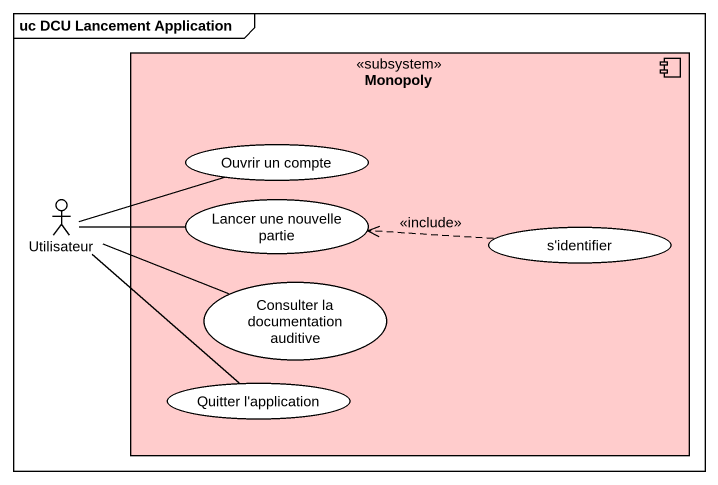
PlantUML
@startuml
mainframe uc DCU Lancement Application
component Monopoly <<subsystem>> #FFCCCC {
  usecase "Ouvrir un compte" as Ouvrir_un_compte #FFFFFF
  usecase "Lancer une nouvelle partie" as Lancer_une_nouvelle_partie #FFFFFF
  usecase "s'identifier" as s_identifier #FFFFFF
  usecase "Consulter la documentation auditive" as Consulter_la_documentation #FFFFFF
  usecase "Quitter l'application" as Quitter_l_application #FFFFFF
}
actor Utilisateur
Utilisateur -right- Ouvrir_un_compte
Utilisateur -right- Lancer_une_nouvelle_partie
Utilisateur -right- Consulter_la_documentation
Utilisateur -- Quitter_l_application
s_identifier .left.> Lancer_une_nouvelle_partie : <<include>>
@enduml
